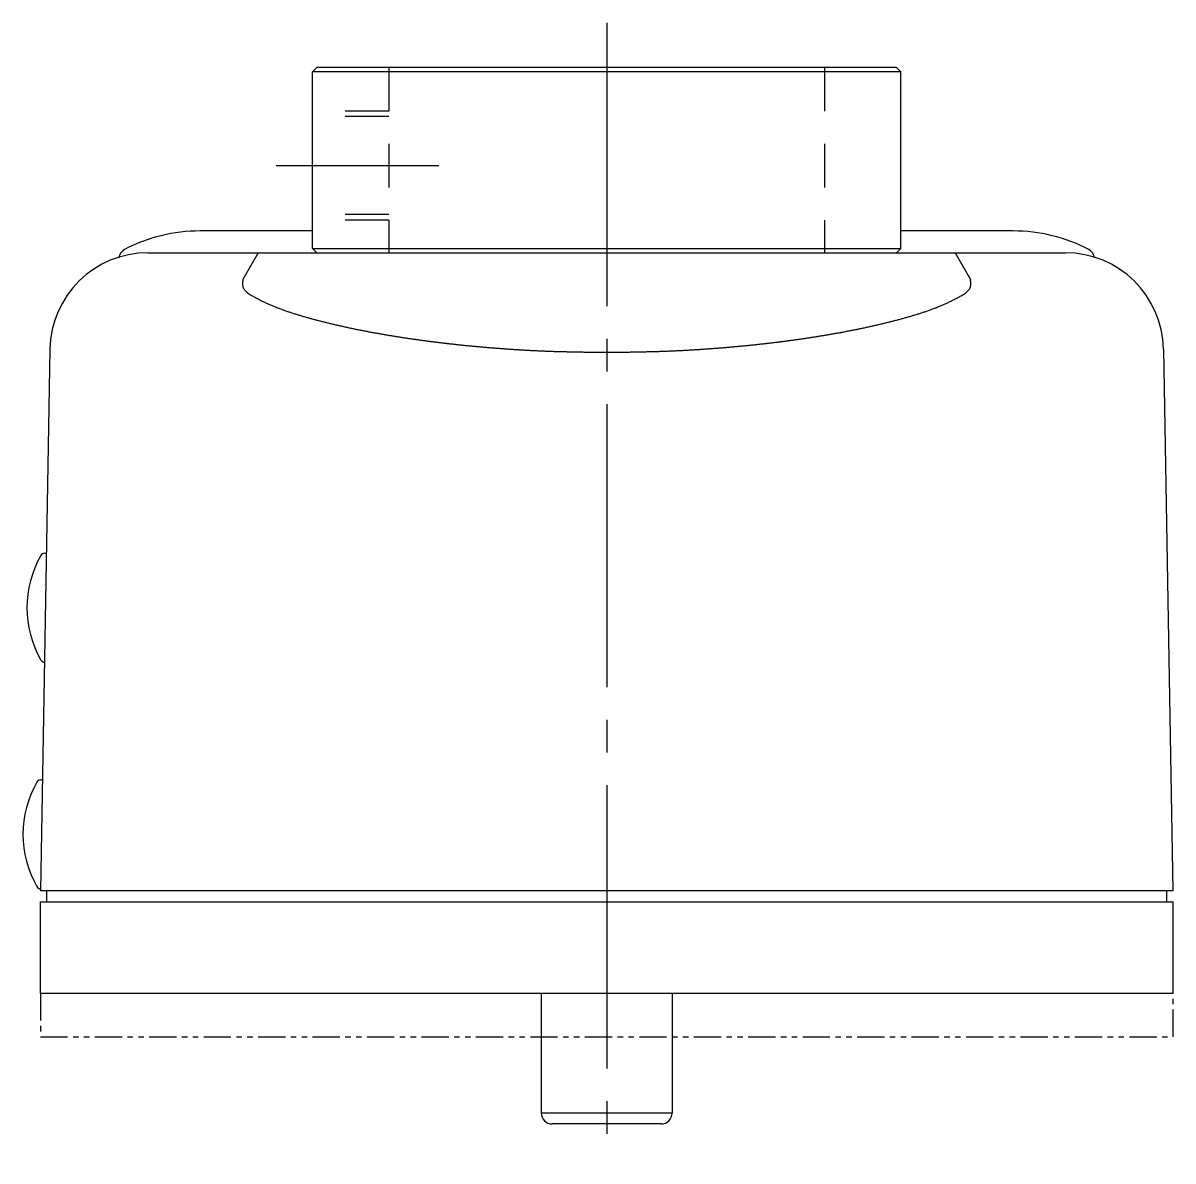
# Model space of a CAD drawing. Extents: x 79 to 354, y 162 to 334.
# Drawn here: x 301.1 to 353.9, y 281 to 333.3 of the extents above; entities that cross this region are included whole.
import ezdxf

# ---------------------------------------------------------------- set-up
doc = ezdxf.new("R2010")
doc.units = 0
for name, pattern in [('CENTER', [17.5, 13, -1.5, 1.5, -1.5]), ('DASHED', [3.5, 2, -1.5]), ('PHANTOM', [2.5, 1.25, -0.25, 0.25, -0.25, 0.25, -0.25])]:
    doc.linetypes.add(name, pattern=pattern)
doc.layers.get('0').update_dxf_attribs({"linetype": 'CONTINUOUS'})
doc.layers.add('CENTER', color=1, linetype='CENTER')

msp = doc.modelspace()

# ---------------------------------------------------------------- linework, layer by layer
at = {"color": 7, "linetype": 'CONTINUOUS'}
for p, q in [((314.417, 331.02), (314.617, 331.22)), ((341.217, 331.22), (314.617, 331.22)), ((341.417, 331.02), (341.217, 331.22)), ((314.417, 322.92), (314.417, 331.02)), ((341.417, 331.02), (314.417, 331.02)), ((341.417, 329.37), (341.417, 331.02)), ((341.417, 325.07), (341.417, 329.37)), ((341.417, 322.92), (341.417, 325.07)), ((314.417, 323.72), (309.258, 323.72)), ((346.575, 323.72), (341.417, 323.72)), ((306.859, 322.72), (311.917, 322.72)), ((311.917, 322.72), (311.207, 321.49)), ((311.917, 322.72), (348.974, 322.72)), ((314.617, 322.72), (314.417, 322.92)), ((314.417, 322.92), (341.417, 322.92)), ((341.217, 322.72), (341.417, 322.92)), ((343.917, 322.72), (344.627, 321.49)), ((302.36, 318.298), (301.925, 293.42)), ((353.474, 318.298), (353.908, 293.42)), ((302.117, 308.92), (302.196, 308.92)), ((301.935, 298.516), (302.014, 298.516)), ((353.908, 293.42), (301.925, 293.42)), ((302.217, 292.92), (302.217, 293.42)), ((353.617, 293.42), (353.617, 292.92)), ((301.917, 292.92), (353.917, 292.92)), ((301.917, 288.72), (301.917, 292.92)), ((353.917, 288.72), (353.917, 292.92)), ((301.917, 288.72), (353.917, 288.72)), ((324.917, 288.72), (324.917, 283.22)), ((330.917, 288.72), (330.917, 283.22)), ((330.416, 282.72), (325.417, 282.72))]:
    msp.add_line(p, q, dxfattribs=at)
at = {"color": 3, "linetype": 'DASHED'}
for p, q in [((317.917, 331.22), (317.917, 322.72)), ((337.917, 331.22), (337.917, 322.72)), ((317.917, 329.22), (314.417, 329.22)), ((317.917, 328.97), (314.417, 328.97)), ((317.917, 324.47), (314.417, 324.47)), ((317.917, 324.22), (314.417, 324.22))]:
    msp.add_line(p, q, dxfattribs=at)
at = {"color": 3, "linetype": 'PHANTOM'}
for p, q in [((301.917, 288.72), (301.917, 286.72)), ((353.917, 286.72), (353.917, 288.72)), ((301.917, 286.72), (353.917, 286.72))]:
    msp.add_line(p, q, dxfattribs=at)
at = {"linetype": 'CONTINUOUS'}
msp.add_line((330.917, 283.22), (324.917, 283.22), dxfattribs=at)
at = {"color": 7}
for points in [[(311.212, 321.49, 0), (311.208, 321.445, 0), (311.205, 321.401, 0), (311.202, 321.357, 0), (311.201, 321.314, 0), (311.202, 321.271, 0), (311.205, 321.23, 0), (311.211, 321.189, 0), (311.221, 321.151, 0), (311.234, 321.113, 0), (311.25, 321.078, 0), (311.27, 321.043, 0), (311.294, 321.011, 0), (311.32, 320.98, 0), (311.349, 320.95, 0), (311.38, 320.921, 0), (311.413, 320.893, 0), (311.449, 320.866, 0), (311.485, 320.841, 0), (311.523, 320.816, 0), (311.562, 320.792, 0), (311.602, 320.768, 0), (311.641, 320.746, 0), (311.682, 320.723, 0), (311.722, 320.701, 0), (311.761, 320.68, 0), (311.801, 320.659, 0), (311.84, 320.638, 0), (311.879, 320.617, 0), (311.917, 320.597, 0), (311.956, 320.577, 0), (311.994, 320.557, 0), (312.032, 320.538, 0), (312.07, 320.519, 0), (312.108, 320.5, 0), (312.146, 320.481, 0), (312.183, 320.463, 0), (312.221, 320.445, 0), (312.258, 320.427, 0), (312.296, 320.41, 0), (312.333, 320.392, 0), (312.37, 320.375, 0), (312.408, 320.358, 0), (312.445, 320.342, 0), (312.483, 320.325, 0), (312.52, 320.309, 0), (312.558, 320.293, 0), (312.596, 320.277, 0), (312.634, 320.261, 0), (312.672, 320.245, 0), (312.71, 320.23, 0), (312.749, 320.215, 0), (312.787, 320.199, 0), (312.826, 320.184, 0), (312.865, 320.17, 0), (312.904, 320.155, 0), (312.943, 320.14, 0), (312.983, 320.126, 0), (313.022, 320.111, 0), (313.062, 320.097, 0), (313.101, 320.083, 0), (313.141, 320.069, 0), (313.181, 320.055, 0), (313.221, 320.041, 0), (313.261, 320.028, 0), (313.301, 320.014, 0), (313.341, 320.001, 0), (313.382, 319.988, 0), (313.422, 319.974, 0), (313.463, 319.961, 0), (313.503, 319.948, 0), (313.544, 319.936, 0), (313.584, 319.923, 0), (313.625, 319.91, 0), (313.666, 319.898, 0), (313.707, 319.885, 0), (313.747, 319.873, 0), (313.788, 319.86, 0), (313.829, 319.848, 0), (313.87, 319.836, 0), (313.911, 319.824, 0), (313.952, 319.812, 0), (313.993, 319.8, 0), (314.034, 319.789, 0), (314.075, 319.777, 0), (314.115, 319.765, 0), (314.156, 319.754, 0), (314.197, 319.742, 0), (314.238, 319.731, 0), (314.279, 319.719, 0), (314.32, 319.708, 0), (314.361, 319.697, 0), (314.402, 319.685, 0), (314.442, 319.674, 0), (314.483, 319.663, 0), (314.524, 319.652, 0), (314.565, 319.642, 0), (314.606, 319.631, 0), (314.647, 319.62, 0), (314.688, 319.609, 0), (314.728, 319.599, 0), (314.769, 319.588, 0), (314.81, 319.577, 0), (314.851, 319.567, 0), (314.892, 319.557, 0), (314.933, 319.546, 0), (314.974, 319.536, 0), (315.015, 319.526, 0), (315.056, 319.516, 0), (315.096, 319.506, 0), (315.137, 319.496, 0), (315.178, 319.486, 0), (315.219, 319.476, 0), (315.26, 319.466, 0), (315.301, 319.456, 0), (315.342, 319.446, 0), (315.383, 319.437, 0), (315.424, 319.427, 0), (315.465, 319.417, 0), (315.506, 319.408, 0), (315.547, 319.398, 0), (315.588, 319.389, 0), (315.629, 319.38, 0), (315.67, 319.37, 0), (315.711, 319.361, 0), (315.753, 319.352, 0), (315.794, 319.343, 0), (315.835, 319.333, 0), (315.876, 319.324, 0), (315.917, 319.315, 0), (315.958, 319.306, 0), (316, 319.297, 0), (316.041, 319.289, 0), (316.082, 319.28, 0), (316.123, 319.271, 0), (316.165, 319.262, 0), (316.206, 319.253, 0), (316.247, 319.245, 0), (316.288, 319.236, 0), (316.33, 319.228, 0), (316.371, 319.219, 0), (316.412, 319.211, 0), (316.454, 319.202, 0), (316.495, 319.194, 0), (316.537, 319.186, 0), (316.578, 319.177, 0), (316.619, 319.169, 0), (316.661, 319.161, 0), (316.702, 319.153, 0), (316.744, 319.145, 0), (316.785, 319.137, 0), (316.827, 319.129, 0), (316.868, 319.121, 0), (316.91, 319.113, 0), (316.951, 319.105, 0), (316.993, 319.097, 0), (317.034, 319.089, 0), (317.076, 319.081, 0), (317.117, 319.074, 0), (317.159, 319.066, 0), (317.2, 319.058, 0), (317.242, 319.051, 0), (317.284, 319.043, 0), (317.325, 319.036, 0), (317.367, 319.028, 0), (317.408, 319.021, 0), (317.45, 319.013, 0), (317.492, 319.006, 0), (317.533, 318.999, 0), (317.575, 318.991, 0), (317.617, 318.984, 0), (317.658, 318.977, 0), (317.7, 318.97, 0), (317.741, 318.962, 0), (317.783, 318.955, 0), (317.825, 318.948, 0), (317.866, 318.941, 0), (317.908, 318.934, 0), (317.95, 318.927, 0), (317.992, 318.92, 0), (318.033, 318.914, 0), (318.075, 318.907, 0), (318.117, 318.9, 0), (318.158, 318.893, 0), (318.2, 318.886, 0), (318.242, 318.88, 0), (318.283, 318.873, 0), (318.325, 318.866, 0), (318.367, 318.86, 0), (318.409, 318.853, 0), (318.45, 318.847, 0), (318.492, 318.84, 0), (318.534, 318.834, 0), (318.576, 318.827, 0), (318.617, 318.821, 0), (318.659, 318.815, 0), (318.701, 318.808, 0), (318.743, 318.802, 0), (318.784, 318.796, 0), (318.826, 318.79, 0), (318.868, 318.783, 0), (318.91, 318.777, 0), (318.951, 318.771, 0), (318.993, 318.765, 0), (319.035, 318.759, 0), (319.077, 318.753, 0), (319.119, 318.747, 0), (319.16, 318.741, 0), (319.202, 318.735, 0), (319.244, 318.73, 0), (319.286, 318.724, 0), (319.328, 318.718, 0), (319.369, 318.712, 0), (319.411, 318.706, 0), (319.453, 318.701, 0), (319.495, 318.695, 0), (319.537, 318.689, 0), (319.579, 318.684, 0), (319.621, 318.678, 0), (319.662, 318.673, 0), (319.704, 318.667, 0), (319.746, 318.662, 0), (319.788, 318.656, 0), (319.83, 318.651, 0), (319.872, 318.646, 0), (319.914, 318.64, 0), (319.955, 318.635, 0), (319.997, 318.63, 0), (320.039, 318.624, 0), (320.081, 318.619, 0), (320.123, 318.614, 0), (320.165, 318.609, 0), (320.207, 318.604, 0), (320.249, 318.599, 0), (320.291, 318.594, 0), (320.333, 318.589, 0), (320.375, 318.584, 0), (320.417, 318.579, 0), (320.458, 318.574, 0), (320.5, 318.569, 0), (320.542, 318.564, 0), (320.584, 318.559, 0), (320.626, 318.554, 0), (320.668, 318.55, 0), (320.71, 318.545, 0), (320.752, 318.54, 0), (320.794, 318.536, 0), (320.836, 318.531, 0), (320.878, 318.526, 0), (320.92, 318.522, 0), (320.962, 318.517, 0), (321.004, 318.513, 0), (321.046, 318.508, 0), (321.088, 318.504, 0), (321.13, 318.499, 0), (321.172, 318.495, 0), (321.214, 318.491, 0), (321.256, 318.486, 0), (321.298, 318.482, 0), (321.34, 318.478, 0), (321.382, 318.473, 0), (321.424, 318.469, 0), (321.466, 318.465, 0), (321.508, 318.461, 0), (321.55, 318.457, 0), (321.592, 318.452, 0), (321.634, 318.448, 0), (321.676, 318.444, 0), (321.718, 318.44, 0), (321.76, 318.436, 0), (321.802, 318.432, 0), (321.844, 318.428, 0), (321.886, 318.424, 0), (321.928, 318.421, 0), (321.97, 318.417, 0), (322.013, 318.413, 0), (322.055, 318.409, 0), (322.097, 318.405, 0), (322.139, 318.402, 0), (322.181, 318.398, 0), (322.223, 318.394, 0), (322.265, 318.391, 0), (322.307, 318.387, 0), (322.349, 318.383, 0), (322.391, 318.38, 0), (322.433, 318.376, 0), (322.475, 318.373, 0), (322.517, 318.369, 0), (322.56, 318.366, 0), (322.602, 318.362, 0), (322.644, 318.359, 0), (322.686, 318.355, 0), (322.728, 318.352, 0), (322.77, 318.349, 0), (322.812, 318.345, 0), (322.854, 318.342, 0), (322.896, 318.339, 0), (322.938, 318.336, 0), (322.981, 318.332, 0), (323.023, 318.329, 0), (323.065, 318.326, 0), (323.107, 318.323, 0), (323.149, 318.32, 0), (323.191, 318.317, 0), (323.233, 318.314, 0), (323.275, 318.311, 0), (323.317, 318.308, 0), (323.36, 318.305, 0), (323.402, 318.302, 0), (323.444, 318.299, 0), (323.486, 318.296, 0), (323.528, 318.293, 0), (323.57, 318.29, 0), (323.612, 318.287, 0), (323.655, 318.285, 0), (323.697, 318.282, 0), (323.739, 318.279, 0), (323.781, 318.277, 0), (323.823, 318.274, 0), (323.865, 318.271, 0), (323.907, 318.269, 0), (323.95, 318.266, 0), (323.992, 318.264, 0), (324.034, 318.261, 0), (324.076, 318.259, 0), (324.118, 318.256, 0), (324.16, 318.254, 0), (324.203, 318.252, 0), (324.245, 318.249, 0), (324.287, 318.247, 0), (324.329, 318.245, 0), (324.371, 318.242, 0), (324.413, 318.24, 0), (324.456, 318.238, 0), (324.498, 318.236, 0), (324.54, 318.234, 0), (324.582, 318.232, 0), (324.624, 318.23, 0), (324.666, 318.228, 0), (324.709, 318.226, 0), (324.751, 318.224, 0), (324.793, 318.222, 0), (324.835, 318.22, 0), (324.877, 318.218, 0), (324.919, 318.216, 0), (324.962, 318.214, 0), (325.004, 318.212, 0), (325.046, 318.211, 0), (325.088, 318.209, 0), (325.13, 318.207, 0), (325.173, 318.206, 0), (325.215, 318.204, 0), (325.257, 318.203, 0), (325.299, 318.201, 0), (325.341, 318.2, 0), (325.384, 318.198, 0), (325.426, 318.197, 0), (325.468, 318.195, 0), (325.51, 318.194, 0), (325.552, 318.193, 0), (325.595, 318.191, 0), (325.637, 318.19, 0), (325.679, 318.189, 0), (325.721, 318.187, 0), (325.763, 318.186, 0), (325.806, 318.185, 0), (325.848, 318.184, 0), (325.89, 318.183, 0), (325.932, 318.182, 0), (325.974, 318.181, 0), (326.017, 318.18, 0), (326.059, 318.179, 0), (326.101, 318.178, 0), (326.143, 318.177, 0), (326.186, 318.176, 0), (326.228, 318.175, 0), (326.27, 318.174, 0), (326.312, 318.173, 0), (326.354, 318.172, 0), (326.397, 318.171, 0), (326.439, 318.171, 0), (326.481, 318.17, 0), (326.523, 318.169, 0), (326.565, 318.168, 0), (326.608, 318.167, 0), (326.65, 318.167, 0), (326.692, 318.166, 0), (326.734, 318.165, 0), (326.777, 318.165, 0), (326.819, 318.164, 0), (326.861, 318.163, 0), (326.903, 318.163, 0), (326.945, 318.162, 0), (326.988, 318.161, 0), (327.03, 318.161, 0), (327.072, 318.16, 0), (327.114, 318.16, 0), (327.157, 318.159, 0), (327.199, 318.159, 0), (327.241, 318.158, 0), (327.283, 318.157, 0), (327.326, 318.157, 0), (327.368, 318.156, 0), (327.41, 318.156, 0), (327.452, 318.155, 0), (327.494, 318.155, 0), (327.537, 318.154, 0), (327.579, 318.154, 0), (327.621, 318.153, 0), (327.663, 318.153, 0), (327.706, 318.152, 0), (327.748, 318.152, 0), (327.79, 318.151, 0), (327.832, 318.151, 0), (327.874, 318.151, 0), (327.917, 318.15, 0)], [(327.917, 318.15, 0), (327.959, 318.151, 0), (328.001, 318.151, 0), (328.043, 318.151, 0), (328.086, 318.152, 0), (328.128, 318.152, 0), (328.17, 318.153, 0), (328.212, 318.153, 0), (328.255, 318.154, 0), (328.297, 318.154, 0), (328.339, 318.155, 0), (328.381, 318.155, 0), (328.423, 318.156, 0), (328.466, 318.156, 0), (328.508, 318.157, 0), (328.55, 318.157, 0), (328.592, 318.158, 0), (328.635, 318.159, 0), (328.677, 318.159, 0), (328.719, 318.16, 0), (328.761, 318.16, 0), (328.803, 318.161, 0), (328.846, 318.161, 0), (328.888, 318.162, 0), (328.93, 318.163, 0), (328.972, 318.163, 0), (329.015, 318.164, 0), (329.057, 318.165, 0), (329.099, 318.165, 0), (329.141, 318.166, 0), (329.183, 318.167, 0), (329.226, 318.167, 0), (329.268, 318.168, 0), (329.31, 318.169, 0), (329.352, 318.17, 0), (329.395, 318.171, 0), (329.437, 318.171, 0), (329.479, 318.172, 0), (329.521, 318.173, 0), (329.563, 318.174, 0), (329.606, 318.175, 0), (329.648, 318.176, 0), (329.69, 318.177, 0), (329.732, 318.178, 0), (329.775, 318.179, 0), (329.817, 318.18, 0), (329.859, 318.181, 0), (329.901, 318.182, 0), (329.943, 318.183, 0), (329.986, 318.184, 0), (330.028, 318.185, 0), (330.07, 318.186, 0), (330.112, 318.187, 0), (330.154, 318.189, 0), (330.197, 318.19, 0), (330.239, 318.191, 0), (330.281, 318.193, 0), (330.323, 318.194, 0), (330.365, 318.195, 0), (330.408, 318.197, 0), (330.45, 318.198, 0), (330.492, 318.2, 0), (330.534, 318.201, 0), (330.576, 318.203, 0), (330.619, 318.204, 0), (330.661, 318.206, 0), (330.703, 318.207, 0), (330.745, 318.209, 0), (330.787, 318.211, 0), (330.83, 318.212, 0), (330.872, 318.214, 0), (330.914, 318.216, 0), (330.956, 318.218, 0), (330.998, 318.22, 0), (331.04, 318.222, 0), (331.083, 318.224, 0), (331.125, 318.226, 0), (331.167, 318.228, 0), (331.209, 318.23, 0), (331.251, 318.232, 0), (331.294, 318.234, 0), (331.336, 318.236, 0), (331.378, 318.238, 0), (331.42, 318.24, 0), (331.462, 318.242, 0), (331.504, 318.245, 0), (331.547, 318.247, 0), (331.589, 318.249, 0), (331.631, 318.252, 0), (331.673, 318.254, 0), (331.715, 318.256, 0), (331.757, 318.259, 0), (331.8, 318.261, 0), (331.842, 318.264, 0), (331.884, 318.266, 0), (331.926, 318.269, 0), (331.968, 318.271, 0), (332.01, 318.274, 0), (332.052, 318.277, 0), (332.095, 318.279, 0), (332.137, 318.282, 0), (332.179, 318.285, 0), (332.221, 318.287, 0), (332.263, 318.29, 0), (332.305, 318.293, 0), (332.347, 318.296, 0), (332.39, 318.299, 0), (332.432, 318.302, 0), (332.474, 318.305, 0), (332.516, 318.308, 0), (332.558, 318.311, 0), (332.6, 318.314, 0), (332.642, 318.317, 0), (332.684, 318.32, 0), (332.727, 318.323, 0), (332.769, 318.326, 0), (332.811, 318.329, 0), (332.853, 318.332, 0), (332.895, 318.336, 0), (332.937, 318.339, 0), (332.979, 318.342, 0), (333.021, 318.345, 0), (333.063, 318.349, 0), (333.106, 318.352, 0), (333.148, 318.355, 0), (333.19, 318.359, 0), (333.232, 318.362, 0), (333.274, 318.366, 0), (333.316, 318.369, 0), (333.358, 318.373, 0), (333.4, 318.376, 0), (333.442, 318.38, 0), (333.484, 318.383, 0), (333.526, 318.387, 0), (333.568, 318.391, 0), (333.611, 318.394, 0), (333.653, 318.398, 0), (333.695, 318.402, 0), (333.737, 318.405, 0), (333.779, 318.409, 0), (333.821, 318.413, 0), (333.863, 318.417, 0), (333.905, 318.421, 0), (333.947, 318.424, 0), (333.989, 318.428, 0), (334.031, 318.432, 0), (334.073, 318.436, 0), (334.115, 318.44, 0), (334.157, 318.444, 0), (334.199, 318.448, 0), (334.241, 318.452, 0), (334.283, 318.457, 0), (334.325, 318.461, 0), (334.367, 318.465, 0), (334.409, 318.469, 0), (334.451, 318.473, 0), (334.493, 318.478, 0), (334.535, 318.482, 0), (334.578, 318.486, 0), (334.62, 318.491, 0), (334.662, 318.495, 0), (334.704, 318.499, 0), (334.745, 318.504, 0), (334.787, 318.508, 0), (334.829, 318.513, 0), (334.871, 318.517, 0), (334.913, 318.522, 0), (334.955, 318.526, 0), (334.997, 318.531, 0), (335.039, 318.536, 0), (335.081, 318.54, 0), (335.123, 318.545, 0), (335.165, 318.55, 0), (335.207, 318.554, 0), (335.249, 318.559, 0), (335.291, 318.564, 0), (335.333, 318.569, 0), (335.375, 318.574, 0), (335.417, 318.579, 0), (335.459, 318.584, 0), (335.501, 318.589, 0), (335.543, 318.594, 0), (335.585, 318.599, 0), (335.627, 318.604, 0), (335.668, 318.609, 0), (335.71, 318.614, 0), (335.752, 318.619, 0), (335.794, 318.624, 0), (335.836, 318.63, 0), (335.878, 318.635, 0), (335.92, 318.64, 0), (335.962, 318.646, 0), (336.004, 318.651, 0), (336.045, 318.656, 0), (336.087, 318.662, 0), (336.129, 318.667, 0), (336.171, 318.673, 0), (336.213, 318.678, 0), (336.255, 318.684, 0), (336.297, 318.689, 0), (336.338, 318.695, 0), (336.38, 318.701, 0), (336.422, 318.706, 0), (336.464, 318.712, 0), (336.506, 318.718, 0), (336.548, 318.724, 0), (336.589, 318.73, 0), (336.631, 318.735, 0), (336.673, 318.741, 0), (336.715, 318.747, 0), (336.757, 318.753, 0), (336.798, 318.759, 0), (336.84, 318.765, 0), (336.882, 318.771, 0), (336.924, 318.777, 0), (336.966, 318.783, 0), (337.007, 318.79, 0), (337.049, 318.796, 0), (337.091, 318.802, 0), (337.133, 318.808, 0), (337.174, 318.815, 0), (337.216, 318.821, 0), (337.258, 318.827, 0), (337.3, 318.834, 0), (337.341, 318.84, 0), (337.383, 318.847, 0), (337.425, 318.853, 0), (337.467, 318.86, 0), (337.508, 318.866, 0), (337.55, 318.873, 0), (337.592, 318.88, 0), (337.633, 318.886, 0), (337.675, 318.893, 0), (337.717, 318.9, 0), (337.759, 318.907, 0), (337.8, 318.914, 0), (337.842, 318.92, 0), (337.884, 318.927, 0), (337.925, 318.934, 0), (337.967, 318.941, 0), (338.009, 318.948, 0), (338.05, 318.955, 0), (338.092, 318.962, 0), (338.134, 318.97, 0), (338.175, 318.977, 0), (338.217, 318.984, 0), (338.259, 318.991, 0), (338.3, 318.999, 0), (338.342, 319.006, 0), (338.383, 319.013, 0), (338.425, 319.021, 0), (338.467, 319.028, 0), (338.508, 319.036, 0), (338.55, 319.043, 0), (338.591, 319.051, 0), (338.633, 319.058, 0), (338.675, 319.066, 0), (338.716, 319.074, 0), (338.758, 319.081, 0), (338.799, 319.089, 0), (338.841, 319.097, 0), (338.882, 319.105, 0), (338.924, 319.113, 0), (338.965, 319.121, 0), (339.007, 319.129, 0), (339.048, 319.137, 0), (339.09, 319.145, 0), (339.131, 319.153, 0), (339.173, 319.161, 0), (339.214, 319.169, 0), (339.255, 319.177, 0), (339.297, 319.186, 0), (339.338, 319.194, 0), (339.38, 319.202, 0), (339.421, 319.211, 0), (339.462, 319.219, 0), (339.504, 319.228, 0), (339.545, 319.236, 0), (339.586, 319.245, 0), (339.628, 319.253, 0), (339.669, 319.262, 0), (339.71, 319.271, 0), (339.751, 319.28, 0), (339.793, 319.289, 0), (339.834, 319.297, 0), (339.875, 319.306, 0), (339.916, 319.315, 0), (339.957, 319.324, 0), (339.999, 319.333, 0), (340.04, 319.343, 0), (340.081, 319.352, 0), (340.122, 319.361, 0), (340.163, 319.37, 0), (340.204, 319.38, 0), (340.245, 319.389, 0), (340.286, 319.398, 0), (340.327, 319.408, 0), (340.368, 319.417, 0), (340.409, 319.427, 0), (340.45, 319.437, 0), (340.491, 319.446, 0), (340.532, 319.456, 0), (340.573, 319.466, 0), (340.614, 319.476, 0), (340.655, 319.486, 0), (340.696, 319.496, 0), (340.737, 319.506, 0), (340.778, 319.516, 0), (340.819, 319.526, 0), (340.86, 319.536, 0), (340.901, 319.546, 0), (340.941, 319.557, 0), (340.982, 319.567, 0), (341.023, 319.577, 0), (341.064, 319.588, 0), (341.105, 319.599, 0), (341.146, 319.609, 0), (341.187, 319.62, 0), (341.228, 319.631, 0), (341.268, 319.642, 0), (341.309, 319.652, 0), (341.35, 319.663, 0), (341.391, 319.674, 0), (341.432, 319.685, 0), (341.473, 319.697, 0), (341.514, 319.708, 0), (341.554, 319.719, 0), (341.595, 319.731, 0), (341.636, 319.742, 0), (341.677, 319.754, 0), (341.718, 319.765, 0), (341.759, 319.777, 0), (341.8, 319.789, 0), (341.841, 319.8, 0), (341.882, 319.812, 0), (341.923, 319.824, 0), (341.963, 319.836, 0), (342.004, 319.848, 0), (342.045, 319.86, 0), (342.086, 319.873, 0), (342.127, 319.885, 0), (342.168, 319.898, 0), (342.208, 319.91, 0), (342.249, 319.923, 0), (342.29, 319.936, 0), (342.33, 319.948, 0), (342.371, 319.961, 0), (342.411, 319.974, 0), (342.452, 319.988, 0), (342.492, 320.001, 0), (342.532, 320.014, 0), (342.572, 320.028, 0), (342.613, 320.041, 0), (342.653, 320.055, 0), (342.692, 320.069, 0), (342.732, 320.083, 0), (342.772, 320.097, 0), (342.811, 320.111, 0), (342.851, 320.126, 0), (342.89, 320.14, 0), (342.929, 320.155, 0), (342.968, 320.17, 0), (343.007, 320.184, 0), (343.046, 320.199, 0), (343.085, 320.215, 0), (343.123, 320.23, 0), (343.161, 320.245, 0), (343.199, 320.261, 0), (343.237, 320.277, 0), (343.275, 320.293, 0), (343.313, 320.309, 0), (343.351, 320.325, 0), (343.388, 320.342, 0), (343.426, 320.358, 0), (343.463, 320.375, 0), (343.5, 320.392, 0), (343.538, 320.41, 0), (343.575, 320.427, 0), (343.613, 320.445, 0), (343.65, 320.463, 0), (343.688, 320.481, 0), (343.725, 320.5, 0), (343.763, 320.519, 0), (343.801, 320.538, 0), (343.839, 320.557, 0), (343.878, 320.577, 0), (343.916, 320.597, 0), (343.955, 320.617, 0), (343.994, 320.638, 0), (344.033, 320.659, 0), (344.072, 320.68, 0), (344.112, 320.701, 0), (344.152, 320.723, 0), (344.192, 320.746, 0), (344.232, 320.768, 0), (344.271, 320.792, 0), (344.31, 320.816, 0), (344.348, 320.841, 0), (344.385, 320.866, 0), (344.42, 320.893, 0), (344.453, 320.921, 0), (344.485, 320.95, 0), (344.513, 320.98, 0), (344.54, 321.011, 0), (344.563, 321.043, 0), (344.583, 321.078, 0), (344.6, 321.113, 0), (344.613, 321.151, 0), (344.622, 321.189, 0), (344.628, 321.23, 0), (344.631, 321.271, 0), (344.632, 321.314, 0), (344.631, 321.357, 0), (344.629, 321.401, 0), (344.626, 321.445, 0), (344.622, 321.49, 0)]]:
    msp.add_polyline3d(points, dxfattribs=at)
at = {"color": 7, "linetype": 'CONTINUOUS'}
for centre, radius, start, end in [((309.258, 316.22), 7.5, 90, 117.5869), ((346.575, 316.22), 7.5, 62.4131, 90), ((306.859, 318.22), 4.5, 90, 179), ((306.017, 322.424), 0.5, 117.5869, 172.015), ((348.974, 318.22), 4.5, 1, 90), ((349.817, 322.424), 0.5, 7.985, 62.4131), ((302.117, 308.72), 0.2, 90.0001, 150.1034), ((306.117, 306.42), 4.814, 150.1024, 209.8976), ((302.117, 304.12), 0.2, 209.8966, 269.9999), ((305.935, 296.016), 4.814, 150.1024, 209.8976), ((301.935, 298.316), 0.2, 90.0001, 150.1034), ((301.935, 293.716), 0.2, 209.8966, 269.9999), ((325.417, 283.22), 0.5, 180, 270), ((330.417, 283.22), 0.5, 270, 0)]:
    msp.add_arc(centre, radius, start, end, dxfattribs=at)
at = {"layer": 'CENTER', "color": 1, "linetype": 'CENTER'}
for p, q in [((327.917, 333.269), (327.917, 281.02)), ((312.745, 326.72), (320.207, 326.72))]:
    msp.add_line(p, q, dxfattribs=at)

doc.saveas('drawing.dxf')
